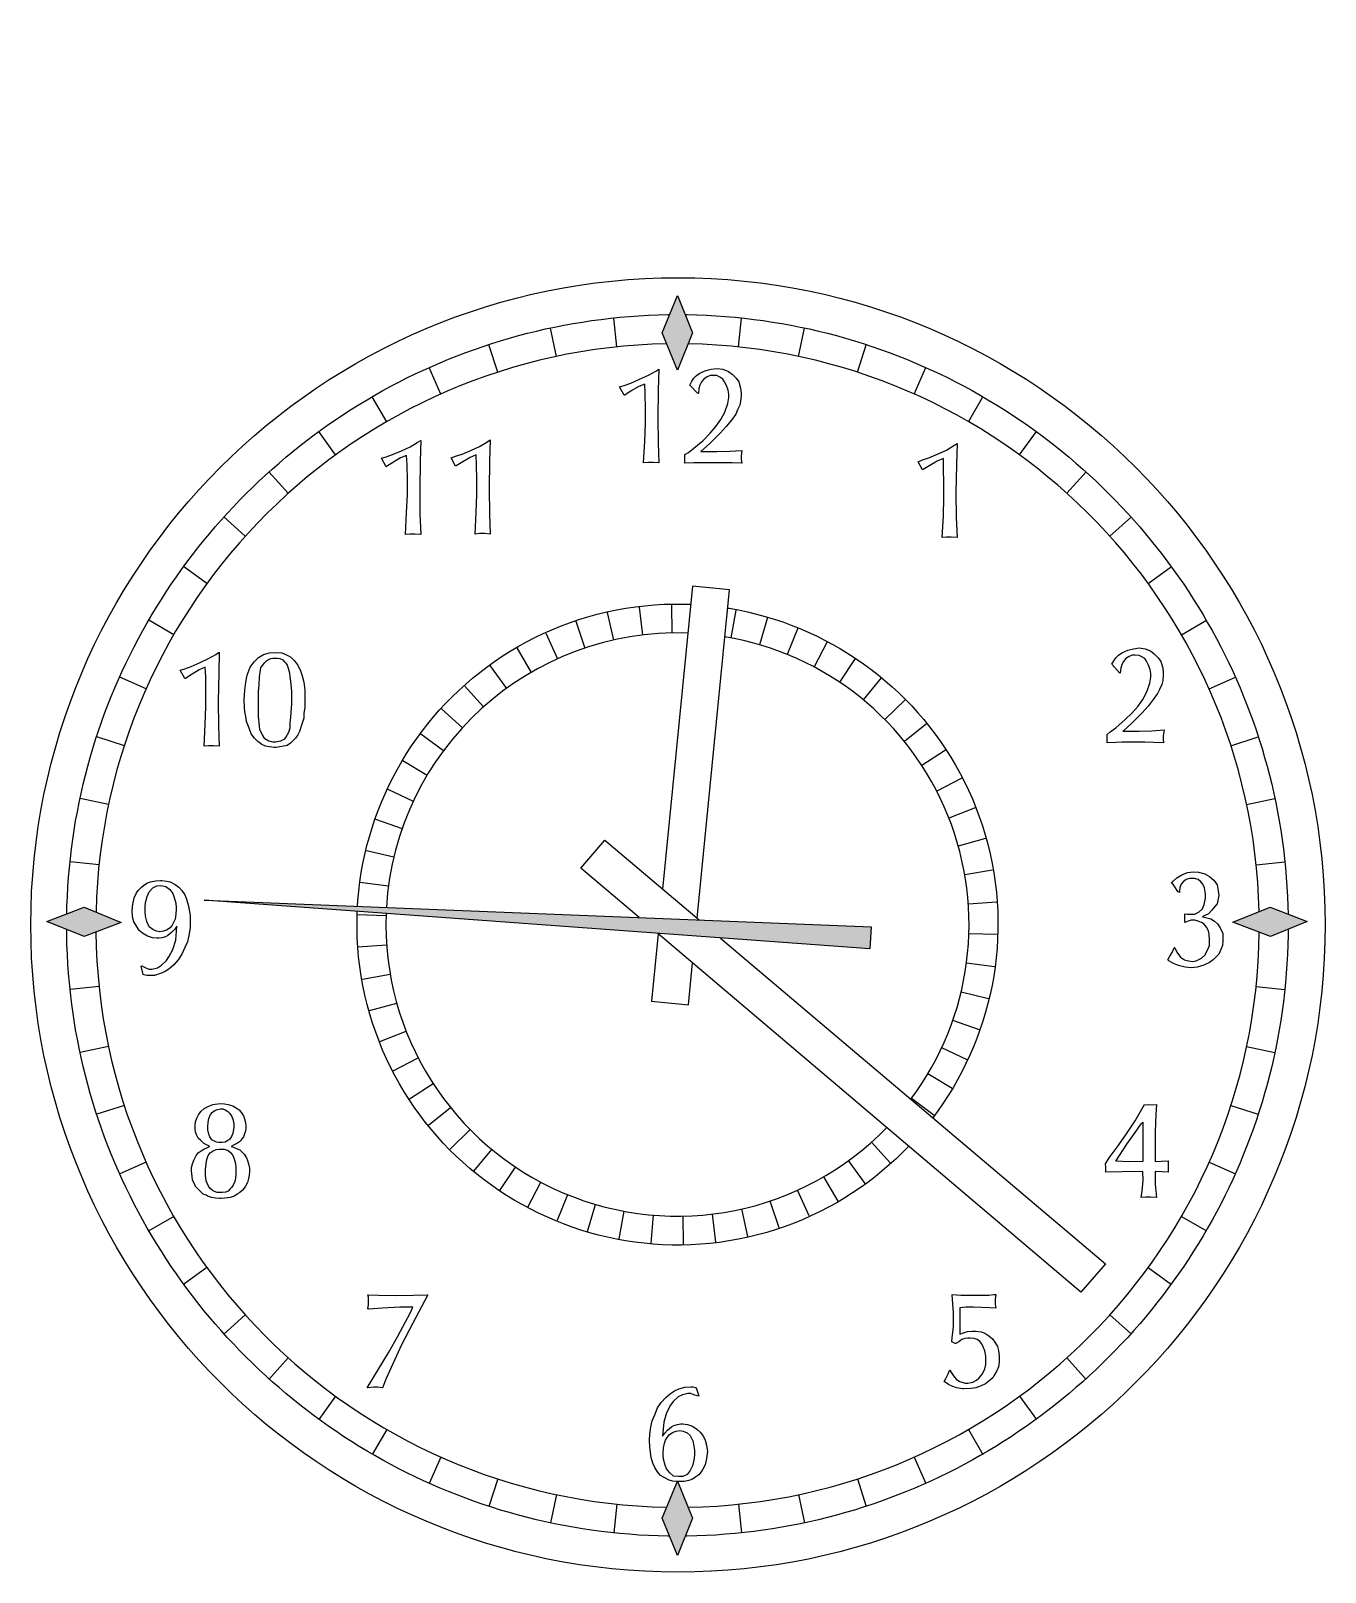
# Model space of a CAD drawing. Header units: millimetres. Extents: x 4700.876 to 4701.368, y 2009.795 to 2010.381.
import ezdxf

# ---------------------------------------------------------------- set-up
doc = ezdxf.new("R2010")
doc.units = ezdxf.units.MM
doc.layers.add('Orologio archweb', color=7, linetype='Continuous')
doc.layers.add('www.archweb.it - blocchi dwg', color=2, linetype='Continuous')

msp = doc.modelspace()

# ---------------------------------------------------------------- hatches: boundary and pattern name
at = {"layer": 'Orologio archweb', "true_color": 0xd30303}
h = msp.add_hatch(color=12, dxfattribs=at)
h.dxf.hatch_style = 1
h.paths.add_polyline_path([(4700.89675, 2010.04797), (4700.91084, 2010.04215), (4700.89667, 2010.03679), (4700.88258, 2010.04253)])
h.paths.add_polyline_path([(4701.11644, 2010.2662), (4701.12218, 2010.28037), (4701.12785, 2010.2662), (4701.12218, 2010.25196)])
h.paths.add_polyline_path([(4701.34738, 2010.04797), (4701.36155, 2010.04245), (4701.34754, 2010.03679), (4701.33329, 2010.04222)])
h.paths.add_polyline_path([(4701.11644, 2009.81579), (4701.12218, 2009.82988), (4701.12785, 2009.81579), (4701.12218, 2009.80155)])
h = msp.add_hatch(color=12, dxfattribs=at)
h.dxf.hatch_style = 1
h.paths.add_polyline_path([(4701.19532, 2010.03206), (4701.19577, 2010.04048), (4701.01195, 2010.04778), (4701.01184, 2010.04585), (4701.01183, 2010.04547)])
h.paths.add_polyline_path([(4701.01183, 2010.04547), (4701.01184, 2010.04585), (4701.01195, 2010.04778), (4701.00062, 2010.04823), (4701.00054, 2010.04698), (4701.00052, 2010.0463)])
h.paths.add_polyline_path([(4701.00052, 2010.0463), (4701.00054, 2010.04698), (4701.00062, 2010.04823), (4700.94235, 2010.05055)])
at = {"layer": 'www.archweb.it - blocchi dwg', "true_color": 0x000000}
h = msp.add_hatch(dxfattribs=at)
h.set_pattern_fill('ANGLE', color=18)
h.set_pattern_definition([(0, (-25.132, -8.584), (0, 6.985), [5.08, -1.905]), (90, (-25.132, -8.584), (-6.985, 4e-16), [5.08, -1.905])])
edge = h.paths.add_edge_path()
edge.add_arc((4700.99552, 2010.3323), 0.04861, 0, 360)

# ---------------------------------------------------------------- linework, layer by layer
at = {"layer": 'Orologio archweb', "color": 251, "linetype": 'Continuous'}
for p, q in [((4701.09913, 2010.2608), (4701.09798, 2010.27172)), ((4701.14534, 2010.2608), (4701.14649, 2010.27172)), ((4701.07627, 2010.25718), (4701.07399, 2010.26792)), ((4701.1682, 2010.25718), (4701.17048, 2010.26792)), ((4701.05392, 2010.25119), (4701.05053, 2010.26163)), ((4701.19055, 2010.25119), (4701.19394, 2010.26163)), ((4701.03232, 2010.2429), (4701.02785, 2010.25293)), ((4701.21215, 2010.2429), (4701.21662, 2010.25293)), ((4701.0117, 2010.23239), (4701.00621, 2010.2419)), ((4701.23277, 2010.23239), (4701.23826, 2010.2419)), ((4700.99229, 2010.21979), (4700.98584, 2010.22867)), ((4701.25218, 2010.21979), (4701.25863, 2010.22867)), ((4700.97431, 2010.20523), (4700.96696, 2010.21339)), ((4701.27016, 2010.20523), (4701.27751, 2010.21339)), ((4700.95795, 2010.18886), (4700.94979, 2010.19621)), ((4701.28652, 2010.18886), (4701.29468, 2010.19621)), ((4700.94339, 2010.17088), (4700.9345, 2010.17734)), ((4701.30108, 2010.17088), (4701.30997, 2010.17734)), ((4700.93078, 2010.15147), (4700.92127, 2010.15697)), ((4701.31369, 2010.15147), (4701.3232, 2010.15697)), ((4700.92028, 2010.13086), (4700.91024, 2010.13532)), ((4701.32419, 2010.13086), (4701.33423, 2010.13532)), ((4700.91199, 2010.10925), (4700.90154, 2010.11265)), ((4701.33248, 2010.10925), (4701.34293, 2010.11265)), ((4700.906, 2010.0869), (4700.89525, 2010.08919)), ((4701.33847, 2010.0869), (4701.34922, 2010.08919)), ((4700.90238, 2010.06405), (4700.89145, 2010.0652)), ((4701.34209, 2010.06405), (4701.35302, 2010.0652)), ((4700.90238, 2010.01783), (4700.89145, 2010.01668)), ((4701.34209, 2010.01783), (4701.35302, 2010.01668)), ((4700.906, 2009.99498), (4700.89525, 2009.99269)), ((4701.33847, 2009.99498), (4701.34922, 2009.99269)), ((4700.91199, 2009.97263), (4700.90154, 2009.96923)), ((4701.33248, 2009.97263), (4701.34293, 2009.96923)), ((4700.92028, 2009.95102), (4700.91024, 2009.94656)), ((4701.32419, 2009.95102), (4701.33423, 2009.94656)), ((4700.93078, 2009.93041), (4700.92127, 2009.92491)), ((4701.31369, 2009.93041), (4701.3232, 2009.92491)), ((4700.94339, 2009.911), (4700.9345, 2009.90454)), ((4701.30108, 2009.911), (4701.30997, 2009.90454)), ((4700.95795, 2009.89302), (4700.94979, 2009.88567)), ((4701.28652, 2009.89302), (4701.29468, 2009.88567)), ((4700.97431, 2009.87665), (4700.96696, 2009.86849)), ((4701.27016, 2009.87665), (4701.27751, 2009.86849)), ((4700.99229, 2009.86209), (4700.98584, 2009.8532)), ((4701.25218, 2009.86209), (4701.25863, 2009.8532)), ((4701.0117, 2009.84949), (4701.00621, 2009.83998)), ((4701.23277, 2009.84949), (4701.23826, 2009.83998)), ((4701.03232, 2009.83898), (4701.02785, 2009.82895)), ((4701.21215, 2009.83898), (4701.21662, 2009.82895)), ((4701.05392, 2009.83069), (4701.05053, 2009.82024)), ((4701.19055, 2009.83069), (4701.19394, 2009.82024)), ((4701.07627, 2009.8247), (4701.07399, 2009.81396)), ((4701.09913, 2009.82108), (4701.09798, 2009.81016)), ((4701.14534, 2009.82108), (4701.14649, 2009.81016)), ((4701.1682, 2009.8247), (4701.17048, 2009.81396))]:
    msp.add_line(p, q, dxfattribs=at)
at = {"layer": 'Orologio archweb', "linetype": 'Continuous'}
for p, q in [((4701.12792, 2010.16987), (4701.11656, 2010.05483)), ((4701.14195, 2010.16848), (4701.12792, 2010.16987)), ((4701.12964, 2010.04376), (4701.14195, 2010.16848))]:
    msp.add_line(p, q, dxfattribs=at)
for points in [[(4701.11644, 2010.2662), (4701.12218, 2010.28037), (4701.12785, 2010.2662), (4701.12218, 2010.25196), (4701.11644, 2010.2662)], [(4700.89013, 2010.04543), (4700.8902, 2010.04835), (4700.89034, 2010.052), (4700.89054, 2010.05564), (4700.8908, 2010.05927), (4700.89111, 2010.06288), (4700.89148, 2010.06647), (4700.8919, 2010.07005), (4700.89238, 2010.07361), (4700.89291, 2010.07716), (4700.89349, 2010.08069), (4700.89413, 2010.0842), (4700.89482, 2010.08769), (4700.89556, 2010.09116), (4700.89635, 2010.09461), (4700.8972, 2010.09805), (4700.89809, 2010.10146), (4700.89904, 2010.10485), (4700.90003, 2010.10823), (4700.90108, 2010.11158), (4700.90218, 2010.11491), (4700.90332, 2010.11821), (4700.90451, 2010.1215), (4700.90575, 2010.12476), (4700.90704, 2010.128), (4700.90838, 2010.13121), (4700.90976, 2010.1344), (4700.91119, 2010.13757), (4700.91266, 2010.14071), (4700.91418, 2010.14382), (4700.91574, 2010.14691), (4700.91735, 2010.14997), (4700.91901, 2010.15301), (4700.9207, 2010.15602), (4700.92244, 2010.159), (4700.92422, 2010.16195), (4700.92605, 2010.16487), (4700.92792, 2010.16777), (4700.92982, 2010.17063), (4700.93177, 2010.17347), (4700.93376, 2010.17627), (4700.93579, 2010.17905), (4700.93786, 2010.18179), (4700.93997, 2010.1845), (4700.94212, 2010.18718), (4700.9443, 2010.18983), (4700.94653, 2010.19244), (4700.94879, 2010.19502), (4700.95109, 2010.19757), (4700.95343, 2010.20008), (4700.9558, 2010.20256), (4700.95821, 2010.205), (4700.96065, 2010.20741), (4700.96313, 2010.20978), (4700.96564, 2010.21212), (4700.96819, 2010.21441), (4700.97077, 2010.21668), (4700.97338, 2010.2189), (4700.97603, 2010.22109), (4700.97871, 2010.22323), (4700.98142, 2010.22534), (4700.98417, 2010.22741), (4700.98694, 2010.22944), (4700.98975, 2010.23143), (4700.99258, 2010.23338), (4700.99545, 2010.23528), (4700.99834, 2010.23715), (4701.00126, 2010.23897), (4701.00422, 2010.24075), (4701.0072, 2010.24249), (4701.0102, 2010.24419), (4701.01324, 2010.24584), (4701.0163, 2010.24745), (4701.01939, 2010.24901), (4701.0225, 2010.25053), (4701.02564, 2010.252), (4701.02881, 2010.25343), (4701.032, 2010.25481), (4701.03521, 2010.25615), (4701.03845, 2010.25743), (4701.04171, 2010.25867), (4701.045, 2010.25987), (4701.0483, 2010.26101), (4701.05163, 2010.26211), (4701.05498, 2010.26315), (4701.05835, 2010.26415), (4701.06175, 2010.26509), (4701.06516, 2010.26599), (4701.06859, 2010.26683), (4701.07204, 2010.26763), (4701.07551, 2010.26837), (4701.079, 2010.26906), (4701.08251, 2010.26969), (4701.08604, 2010.27028), (4701.08958, 2010.27081), (4701.09314, 2010.27128), (4701.09672, 2010.2717), (4701.10031, 2010.27207), (4701.10392, 2010.27238), (4701.10754, 2010.27264), (4701.11118, 2010.27284), (4701.11483, 2010.27298), (4701.1185, 2010.27307), (4701.11922, 2010.27307)], [(4701.1251, 2010.27307), (4701.12586, 2010.27307), (4701.12953, 2010.27298), (4701.13319, 2010.27284), (4701.13683, 2010.27264), (4701.14045, 2010.27238), (4701.14406, 2010.27207), (4701.14766, 2010.2717), (4701.15123, 2010.27128), (4701.1548, 2010.27081), (4701.15834, 2010.27028), (4701.16187, 2010.26969), (4701.16538, 2010.26906), (4701.16887, 2010.26837), (4701.17234, 2010.26763), (4701.17579, 2010.26683), (4701.17923, 2010.26599), (4701.18264, 2010.26509), (4701.18603, 2010.26415), (4701.18941, 2010.26315), (4701.19276, 2010.26211), (4701.19609, 2010.26101), (4701.1994, 2010.25987), (4701.20268, 2010.25867), (4701.20594, 2010.25743), (4701.20918, 2010.25615), (4701.21239, 2010.25481), (4701.21558, 2010.25343), (4701.21875, 2010.252), (4701.22189, 2010.25053), (4701.225, 2010.24901), (4701.22809, 2010.24745), (4701.23116, 2010.24584), (4701.23419, 2010.24419), (4701.2372, 2010.24249), (4701.24018, 2010.24075), (4701.24313, 2010.23897), (4701.24605, 2010.23715), (4701.24895, 2010.23528), (4701.25181, 2010.23338), (4701.25465, 2010.23143), (4701.25745, 2010.22944), (4701.26023, 2010.22741), (4701.26297, 2010.22534), (4701.26568, 2010.22323), (4701.26836, 2010.22109), (4701.27101, 2010.2189), (4701.27362, 2010.21668), (4701.2762, 2010.21441), (4701.27875, 2010.21212), (4701.28126, 2010.20978), (4701.28374, 2010.20741), (4701.28618, 2010.205), (4701.28859, 2010.20256), (4701.29096, 2010.20008), (4701.2933, 2010.19757), (4701.2956, 2010.19502), (4701.29786, 2010.19244), (4701.30008, 2010.18983), (4701.30227, 2010.18718), (4701.30441, 2010.1845), (4701.30652, 2010.18179), (4701.30859, 2010.17905), (4701.31062, 2010.17627), (4701.31261, 2010.17347), (4701.31456, 2010.17063), (4701.31646, 2010.16777), (4701.31833, 2010.16487), (4701.32015, 2010.16195), (4701.32194, 2010.159), (4701.32367, 2010.15602), (4701.32537, 2010.15301), (4701.32702, 2010.14997), (4701.32863, 2010.14691), (4701.33019, 2010.14382), (4701.33171, 2010.14071), (4701.33319, 2010.13757), (4701.33461, 2010.1344), (4701.33599, 2010.13121), (4701.33733, 2010.128), (4701.33862, 2010.12476), (4701.33986, 2010.1215), (4701.34105, 2010.11821), (4701.34219, 2010.11491), (4701.34329, 2010.11158), (4701.34433, 2010.10823), (4701.34533, 2010.10485), (4701.34627, 2010.10146), (4701.34717, 2010.09805), (4701.34801, 2010.09461), (4701.34881, 2010.09116), (4701.34955, 2010.08769), (4701.35024, 2010.0842), (4701.35087, 2010.08069), (4701.35146, 2010.07716), (4701.35199, 2010.07361), (4701.35246, 2010.07005), (4701.35288, 2010.06647), (4701.35325, 2010.06288), (4701.35356, 2010.05927), (4701.35382, 2010.05564), (4701.35402, 2010.052), (4701.35416, 2010.04835), (4701.35423, 2010.0453)], [(4701.10196, 2010.24247), (4701.1002, 2010.2456), (4701.10196, 2010.24614), (4701.10442, 2010.24706), (4701.10778, 2010.24851), (4701.11115, 2010.25005), (4701.11391, 2010.25165), (4701.11506, 2010.25242), (4701.11491, 2010.24438), (4701.11468, 2010.23374), (4701.11483, 2010.22432), (4701.11506, 2010.21674), (4701.11299, 2010.21689), (4701.11115, 2010.21689), (4701.10932, 2010.21674), (4701.10978, 2010.22501), (4701.11, 2010.23182), (4701.11, 2010.23733), (4701.10993, 2010.24308), (4701.10978, 2010.24668), (4701.10748, 2010.24576), (4701.10464, 2010.24407), (4701.10219, 2010.24247), (4701.10196, 2010.24247)], [(4701.12999, 2010.24308), (4701.12693, 2010.24629), (4701.12762, 2010.24775), (4701.12846, 2010.24897), (4701.12945, 2010.24997), (4701.13068, 2010.25089), (4701.13298, 2010.25188), (4701.13504, 2010.25234), (4701.13727, 2010.25265), (4701.13949, 2010.25234), (4701.14155, 2010.2515), (4701.14301, 2010.25043), (4701.14454, 2010.24897), (4701.14554, 2010.24752), (4701.14615, 2010.24515), (4701.14645, 2010.24323), (4701.14645, 2010.24216), (4701.14615, 2010.24017), (4701.14584, 2010.23864), (4701.145, 2010.23695), (4701.14431, 2010.23527), (4701.1427, 2010.23297), (4701.14071, 2010.23052), (4701.13841, 2010.22799), (4701.13451, 2010.22409), (4701.13122, 2010.22125), (4701.13106, 2010.22102), (4701.13305, 2010.22102), (4701.13711, 2010.22102), (4701.14209, 2010.22125), (4701.14668, 2010.22141), (4701.14645, 2010.21926), (4701.14645, 2010.21804), (4701.14661, 2010.21658), (4701.14293, 2010.21674), (4701.13941, 2010.21681), (4701.1306, 2010.21681), (4701.12838, 2010.21674), (4701.12501, 2010.21658), (4701.12501, 2010.21988), (4701.12639, 2010.22072), (4701.12838, 2010.22233), (4701.13198, 2010.22531), (4701.13459, 2010.22799), (4701.13681, 2010.23052), (4701.13872, 2010.2332), (4701.14025, 2010.23596), (4701.14132, 2010.23933), (4701.14171, 2010.24155), (4701.14171, 2010.24285), (4701.1414, 2010.24438), (4701.14079, 2010.24614), (4701.14002, 2010.2476), (4701.13941, 2010.24859), (4701.13834, 2010.24936), (4701.13711, 2010.24989), (4701.13566, 2010.24997), (4701.13459, 2010.24997), (4701.13344, 2010.24943), (4701.13221, 2010.24859), (4701.13129, 2010.24752), (4701.13068, 2010.24622), (4701.1303, 2010.24507), (4701.13022, 2010.24323), (4701.12999, 2010.24308)], [(4701.01153, 2010.21528), (4701.00969, 2010.2185), (4701.01153, 2010.21911), (4701.0139, 2010.21988), (4701.01735, 2010.22133), (4701.02064, 2010.22286), (4701.02332, 2010.22447), (4701.02462, 2010.22531), (4701.0244, 2010.21735), (4701.02424, 2010.20663), (4701.02432, 2010.19721), (4701.02462, 2010.18955), (4701.0224, 2010.18971), (4701.02064, 2010.18971), (4701.01881, 2010.18955), (4701.01926, 2010.1979), (4701.01957, 2010.20464), (4701.01957, 2010.21023), (4701.01949, 2010.21597), (4701.01926, 2010.21957), (4701.01697, 2010.21865), (4701.01429, 2010.21704), (4701.01168, 2010.21543), (4701.01153, 2010.21528)], [(4701.03787, 2010.21551), (4701.03619, 2010.21865), (4701.03787, 2010.21926), (4701.04032, 2010.22003), (4701.04369, 2010.22141), (4701.04698, 2010.22302), (4701.04974, 2010.22462), (4701.05104, 2010.22547), (4701.05081, 2010.2175), (4701.05066, 2010.20671), (4701.05074, 2010.19736), (4701.05104, 2010.18971), (4701.04882, 2010.18986), (4701.04698, 2010.18986), (4701.0453, 2010.18971), (4701.04568, 2010.19805), (4701.04591, 2010.20479), (4701.04591, 2010.2103), (4701.04584, 2010.21605), (4701.04568, 2010.2198), (4701.04339, 2010.2188), (4701.04063, 2010.21712), (4701.0381, 2010.21559), (4701.03787, 2010.21551)], [(4701.21537, 2010.21413), (4701.21361, 2010.2172), (4701.21537, 2010.21788), (4701.21774, 2010.21873), (4701.22127, 2010.22018), (4701.22441, 2010.22164), (4701.22716, 2010.22332), (4701.22846, 2010.22409), (4701.22824, 2010.21612), (4701.22801, 2010.2054), (4701.22816, 2010.19606), (4701.22846, 2010.1884), (4701.22624, 2010.18848), (4701.22441, 2010.18848), (4701.22272, 2010.1884), (4701.22326, 2010.1966), (4701.22341, 2010.20357), (4701.22341, 2010.20893), (4701.22333, 2010.21475), (4701.22326, 2010.21842), (4701.22088, 2010.21743), (4701.21805, 2010.21574), (4701.2156, 2010.21421), (4701.21537, 2010.21413)], [(4700.93503, 2010.13488), (4700.9332, 2010.13794), (4700.93503, 2010.13848), (4700.93741, 2010.1394), (4700.94078, 2010.14085), (4700.94392, 2010.14238), (4700.94675, 2010.14399), (4700.94805, 2010.14483), (4700.9479, 2010.13679), (4700.94767, 2010.12607), (4700.94774, 2010.11673), (4700.94805, 2010.10915), (4700.94583, 2010.10923), (4700.94392, 2010.10923), (4700.94231, 2010.10915), (4700.94277, 2010.11734), (4700.943, 2010.12416), (4700.943, 2010.12967), (4700.94292, 2010.13541), (4700.94277, 2010.13909), (4700.94039, 2010.13817), (4700.93771, 2010.13641), (4700.93519, 2010.13488), (4700.93503, 2010.13488)], [(4700.95747, 2010.12676), (4700.95778, 2010.13036), (4700.95816, 2010.13342), (4700.95862, 2010.13603), (4700.95984, 2010.13909), (4700.96137, 2010.14116), (4700.96298, 2010.14277), (4700.9649, 2010.14391), (4700.96719, 2010.14453), (4700.96957, 2010.14468), (4700.97179, 2010.14453), (4700.97386, 2010.14368), (4700.97531, 2010.14292), (4700.97654, 2010.14169), (4700.97791, 2010.13986), (4700.97899, 2010.13779), (4700.9796, 2010.13587), (4700.98014, 2010.13342), (4700.98052, 2010.13036), (4700.98059, 2010.12676), (4700.98052, 2010.12385), (4700.98014, 2010.12163), (4700.98014, 2010.11979), (4700.97945, 2010.1175), (4700.9786, 2010.11474), (4700.97791, 2010.11344), (4700.97707, 2010.11214), (4700.97638, 2010.11145), (4700.97516, 2010.1103), (4700.97386, 2010.10938), (4700.97179, 2010.10892), (4700.96957, 2010.10861), (4700.96888, 2010.10861), (4700.96719, 2010.10884), (4700.96566, 2010.10915), (4700.96428, 2010.10976), (4700.96268, 2010.11083), (4700.96145, 2010.11214), (4700.96015, 2010.11382), (4700.95938, 2010.11589), (4700.95846, 2010.11842), (4700.95816, 2010.12033), (4700.95778, 2010.12209), (4700.95762, 2010.12385), (4700.95747, 2010.12676)], [(4700.96298, 2010.12178), (4700.96298, 2010.12975), (4700.96321, 2010.13243), (4700.96337, 2010.13549), (4700.96375, 2010.13794), (4700.9639, 2010.13894), (4700.96467, 2010.13993), (4700.96528, 2010.14077), (4700.96605, 2010.14154), (4700.96673, 2010.14208), (4700.96765, 2010.14238), (4700.96842, 2010.14254), (4700.96903, 2010.14254), (4700.9701, 2010.14254), (4700.97102, 2010.14238), (4700.97217, 2010.14185), (4700.97271, 2010.14131), (4700.97332, 2010.14062), (4700.97386, 2010.13986), (4700.97424, 2010.13871), (4700.97478, 2010.13702), (4700.97493, 2010.13549), (4700.97516, 2010.13365), (4700.97554, 2010.13005), (4700.97554, 2010.12515), (4700.97531, 2010.12186), (4700.97516, 2010.12018), (4700.97493, 2010.11796), (4700.97485, 2010.11589), (4700.97439, 2010.11436), (4700.97386, 2010.11344), (4700.97332, 2010.11252), (4700.97255, 2010.1116), (4700.97133, 2010.11106), (4700.96957, 2010.11068), (4700.96842, 2010.11068), (4700.96696, 2010.11106), (4700.96543, 2010.11191), (4700.96444, 2010.11344), (4700.96352, 2010.11528), (4700.96337, 2010.11688), (4700.96298, 2010.12033), (4700.96298, 2010.12178)], [(4701.29034, 2010.13679), (4701.28727, 2010.14024), (4701.28804, 2010.14154), (4701.28881, 2010.14261), (4701.2898, 2010.14368), (4701.2911, 2010.1446), (4701.2934, 2010.1456), (4701.29547, 2010.14613), (4701.29769, 2010.14644), (4701.29999, 2010.14606), (4701.3019, 2010.14529), (4701.30335, 2010.14414), (4701.30489, 2010.14261), (4701.30588, 2010.14131), (4701.30665, 2010.13886), (4701.3068, 2010.13695), (4701.3068, 2010.13603), (4701.30665, 2010.13404), (4701.30626, 2010.1325), (4701.30535, 2010.13067), (4701.30466, 2010.12906), (4701.30297, 2010.12684), (4701.30106, 2010.12431), (4701.29876, 2010.12178), (4701.29485, 2010.1178), (4701.29164, 2010.11497), (4701.29149, 2010.11482), (4701.29348, 2010.11482), (4701.29761, 2010.11482), (4701.30244, 2010.11497), (4701.30711, 2010.11535), (4701.3068, 2010.11306), (4701.3068, 2010.11175), (4701.30695, 2010.11037), (4701.30328, 2010.11053), (4701.29983, 2010.1106), (4701.29103, 2010.1106), (4701.28881, 2010.11053), (4701.28544, 2010.11037), (4701.28544, 2010.11359), (4701.28666, 2010.11451), (4701.28881, 2010.11612), (4701.29233, 2010.11918), (4701.29493, 2010.12178), (4701.29723, 2010.12431), (4701.29907, 2010.12684), (4701.3006, 2010.12975), (4701.30167, 2010.13304), (4701.30205, 2010.13534), (4701.30205, 2010.13672), (4701.30182, 2010.13825), (4701.30121, 2010.13986), (4701.30044, 2010.14139), (4701.29983, 2010.14238), (4701.29868, 2010.14307), (4701.29761, 2010.14361), (4701.29608, 2010.14368), (4701.29501, 2010.14368), (4701.29386, 2010.14315), (4701.29263, 2010.14238), (4701.29172, 2010.14131), (4701.2911, 2010.14009), (4701.29072, 2010.13878), (4701.29049, 2010.13702), (4701.29034, 2010.13679)], [(4701.08545, 2010.0628), (4701.09458, 2010.07342), (4701.13045, 2010.04308)], [(4701.10764, 2010.04398), (4701.08545, 2010.0628)], [(4701.31293, 2010.05348), (4701.31247, 2010.05371), (4701.31239, 2010.05386), (4701.31116, 2010.05562), (4701.31055, 2010.05654), (4701.30994, 2010.05708), (4701.31063, 2010.05777), (4701.31193, 2010.05907), (4701.31384, 2010.06022), (4701.31599, 2010.06106), (4701.31829, 2010.06137), (4701.3202, 2010.06121), (4701.32257, 2010.0606), (4701.32441, 2010.05961), (4701.32602, 2010.05823), (4701.32725, 2010.05639), (4701.3277, 2010.05417), (4701.32786, 2010.05233), (4701.3277, 2010.05111), (4701.32725, 2010.04919), (4701.3264, 2010.04812), (4701.32525, 2010.04674), (4701.32395, 2010.04544), (4701.32211, 2010.04452), (4701.32166, 2010.04421), (4701.32288, 2010.04399), (4701.32487, 2010.04345), (4701.32633, 2010.04261), (4701.3274, 2010.04161), (4701.32847, 2010.04008), (4701.32939, 2010.03786), (4701.32939, 2010.03518), (4701.32931, 2010.03342), (4701.3287, 2010.03181), (4701.32786, 2010.03013), (4701.32702, 2010.02913), (4701.32579, 2010.02798), (4701.32441, 2010.02691), (4701.32219, 2010.02584), (4701.31966, 2010.02507), (4701.31737, 2010.02492), (4701.31515, 2010.02507), (4701.31262, 2010.02576), (4701.31071, 2010.02653), (4701.30887, 2010.0276), (4701.30856, 2010.02798), (4701.30933, 2010.02928), (4701.31017, 2010.03074), (4701.31094, 2010.0325), (4701.31109, 2010.03265), (4701.31116, 2010.0325), (4701.31201, 2010.03081), (4701.31339, 2010.0289), (4701.31492, 2010.02798), (4701.31645, 2010.02752), (4701.31806, 2010.02729), (4701.31936, 2010.0276), (4701.32135, 2010.02852), (4701.32257, 2010.02974), (4701.32365, 2010.03158), (4701.32441, 2010.03342), (4701.32441, 2010.03556), (4701.32426, 2010.03763), (4701.32395, 2010.03893), (4701.32319, 2010.04031), (4701.32234, 2010.04146), (4701.32135, 2010.04207), (4701.32005, 2010.04261), (4701.31875, 2010.04299), (4701.31737, 2010.04299), (4701.3163, 2010.04261), (4701.31499, 2010.04215), (4701.31499, 2010.04536), (4701.31599, 2010.04521), (4701.31714, 2010.04521), (4701.31882, 2010.04529), (4701.32051, 2010.04613), (4701.32166, 2010.04728), (4701.32234, 2010.04896), (4701.32288, 2010.05141), (4701.32288, 2010.05294), (4701.3225, 2010.05524), (4701.32189, 2010.05662), (4701.32104, 2010.05754), (4701.32005, 2010.05846), (4701.31867, 2010.05884), (4701.31752, 2010.05884), (4701.31675, 2010.05884), (4701.31545, 2010.05846), (4701.31446, 2010.05762), (4701.31362, 2010.05662), (4701.31316, 2010.05539), (4701.31293, 2010.05386), (4701.31293, 2010.05348)], [(4700.91918, 2010.02231), (4700.91834, 2010.02553), (4700.91857, 2010.02561), (4700.91895, 2010.02553), (4700.9201, 2010.02484), (4700.92125, 2010.02438), (4700.92248, 2010.02438), (4700.92454, 2010.02484), (4700.92607, 2010.02584), (4700.92799, 2010.02767), (4700.92891, 2010.02905), (4700.93036, 2010.03189), (4700.93151, 2010.03533), (4700.93197, 2010.04069), (4700.9312, 2010.03954), (4700.93006, 2010.03847), (4700.92852, 2010.03717), (4700.92768, 2010.03671), (4700.92623, 2010.03625), (4700.92508, 2010.0361), (4700.92431, 2010.0361), (4700.92263, 2010.03625), (4700.92079, 2010.03686), (4700.91895, 2010.03801), (4700.91757, 2010.03908), (4700.91643, 2010.04092), (4700.91566, 2010.0423), (4700.91512, 2010.04421), (4700.91497, 2010.04667), (4700.9152, 2010.04912), (4700.91574, 2010.05149), (4700.91666, 2010.05333), (4700.91727, 2010.05425), (4700.91834, 2010.05539), (4700.91934, 2010.05631), (4700.92079, 2010.05716), (4700.92194, 2010.05754), (4700.92378, 2010.05792), (4700.92569, 2010.05807), (4700.92623, 2010.05807), (4700.92814, 2010.05777), (4700.92937, 2010.05754), (4700.93136, 2010.05654), (4700.93274, 2010.05547), (4700.93388, 2010.05425), (4700.93503, 2010.05256), (4700.93565, 2010.05095), (4700.93626, 2010.04881), (4700.93695, 2010.0449), (4700.93695, 2010.04238), (4700.93695, 2010.04008), (4700.93649, 2010.03717), (4700.93595, 2010.0348), (4700.93503, 2010.03265), (4700.93388, 2010.03005), (4700.93243, 2010.02798), (4700.93075, 2010.02607), (4700.92891, 2010.02438), (4700.92745, 2010.02346), (4700.92577, 2010.0227), (4700.92347, 2010.02201), (4700.92125, 2010.02193), (4700.92048, 2010.02193), (4700.91957, 2010.02224), (4700.91918, 2010.02231)], [(4700.93174, 2010.0472), (4700.93159, 2010.04521), (4700.93128, 2010.04337), (4700.93082, 2010.04238), (4700.93021, 2010.04115), (4700.92937, 2010.04008), (4700.92799, 2010.03916), (4700.92684, 2010.03878), (4700.92539, 2010.03855), (4700.92416, 2010.03878), (4700.92278, 2010.03947), (4700.9214, 2010.04046), (4700.92048, 2010.04253), (4700.92002, 2010.04452), (4700.91987, 2010.04628), (4700.91987, 2010.04804), (4700.92002, 2010.04973), (4700.92071, 2010.05195), (4700.9214, 2010.05371), (4700.92278, 2010.05524), (4700.92431, 2010.05601), (4700.92584, 2010.05616), (4700.92776, 2010.05578), (4700.92929, 2010.05463), (4700.93036, 2010.0531), (4700.93097, 2010.05164), (4700.93159, 2010.04942), (4700.93174, 2010.04781), (4700.93174, 2010.0472)], [(4700.89675, 2010.04797), (4700.91084, 2010.04215), (4700.89667, 2010.03679), (4700.88258, 2010.04253), (4700.89675, 2010.04797)], [(4701.19532, 2010.03206), (4700.94235, 2010.05055), (4701.19577, 2010.04048), (4701.19532, 2010.03206)], [(4701.34738, 2010.04797), (4701.36155, 2010.04245), (4701.34754, 2010.03679), (4701.33329, 2010.04222), (4701.34738, 2010.04797)], [(4701.11921, 2009.80893), (4701.1185, 2009.80893), (4701.11483, 2009.80902), (4701.11118, 2009.80916), (4701.10754, 2009.80936), (4701.10392, 2009.80962), (4701.10031, 2009.80993), (4701.09672, 2009.8103), (4701.09314, 2009.81072), (4701.08958, 2009.81119), (4701.08604, 2009.81172), (4701.08251, 2009.81231), (4701.079, 2009.81294), (4701.07551, 2009.81363), (4701.07204, 2009.81438), (4701.06859, 2009.81517), (4701.06516, 2009.81601), (4701.06175, 2009.81691), (4701.05835, 2009.81786), (4701.05498, 2009.81885), (4701.05163, 2009.8199), (4701.0483, 2009.82099), (4701.045, 2009.82214), (4701.04171, 2009.82333), (4701.03845, 2009.82457), (4701.03521, 2009.82586), (4701.032, 2009.8272), (4701.02881, 2009.82858), (4701.02564, 2009.83001), (4701.0225, 2009.83148), (4701.01939, 2009.833), (4701.0163, 2009.83456), (4701.01324, 2009.83617), (4701.0102, 2009.83782), (4701.0072, 2009.83952), (4701.00422, 2009.84126), (4701.00126, 2009.84304), (4700.99834, 2009.84487), (4700.99545, 2009.84673), (4700.99258, 2009.84864), (4700.98975, 2009.85059), (4700.98694, 2009.85258), (4700.98417, 2009.85461), (4700.98142, 2009.85668), (4700.97871, 2009.85879), (4700.97603, 2009.86094), (4700.97338, 2009.86312), (4700.97077, 2009.86535), (4700.96819, 2009.86761), (4700.96564, 2009.86991), (4700.96313, 2009.87224), (4700.96065, 2009.87462), (4700.95821, 2009.87703), (4700.9558, 2009.87947), (4700.95343, 2009.88195), (4700.95109, 2009.88446), (4700.94879, 2009.88701), (4700.94653, 2009.88959), (4700.9443, 2009.8922), (4700.94212, 2009.89485), (4700.93997, 2009.89753), (4700.93786, 2009.90024), (4700.93579, 2009.90298), (4700.93376, 2009.90576), (4700.93177, 2009.90856), (4700.92982, 2009.9114), (4700.92792, 2009.91426), (4700.92605, 2009.91716), (4700.92422, 2009.92008), (4700.92244, 2009.92303), (4700.9207, 2009.92601), (4700.91901, 2009.92902), (4700.91735, 2009.93206), (4700.91574, 2009.93512), (4700.91418, 2009.93821), (4700.91266, 2009.94132), (4700.91119, 2009.94446), (4700.90976, 2009.94763), (4700.90838, 2009.95082), (4700.90704, 2009.95403), (4700.90575, 2009.95727), (4700.90451, 2009.96053), (4700.90332, 2009.96381), (4700.90218, 2009.96712), (4700.90108, 2009.97045), (4700.90003, 2009.9738), (4700.89904, 2009.97717), (4700.89809, 2009.98056), (4700.8972, 2009.98398), (4700.89635, 2009.98741), (4700.89556, 2009.99086), (4700.89482, 2009.99433), (4700.89413, 2009.99782), (4700.89349, 2010.00133), (4700.89291, 2010.00486), (4700.89238, 2010.0084), (4700.8919, 2010.01196), (4700.89148, 2010.01554), (4700.89111, 2010.01913), (4700.8908, 2010.02274), (4700.89054, 2010.02636), (4700.89034, 2010.03), (4700.8902, 2010.03365), (4700.89011, 2010.03732), (4700.8901, 2010.03947)], [(4701.11488, 2010.03784), (4701.11235, 2010.01226)], [(4701.13856, 2010.03621), (4701.28486, 2009.9124), (4701.27551, 2009.90165), (4701.11476, 2010.03795)], [(4701.35426, 2010.03951), (4701.35425, 2010.03732), (4701.35416, 2010.03365), (4701.35402, 2010.03), (4701.35382, 2010.02636), (4701.35356, 2010.02274), (4701.35325, 2010.01913), (4701.35288, 2010.01554), (4701.35246, 2010.01196), (4701.35199, 2010.0084), (4701.35146, 2010.00486), (4701.35087, 2010.00133), (4701.35024, 2009.99782), (4701.34955, 2009.99433), (4701.34881, 2009.99086), (4701.34801, 2009.98741), (4701.34717, 2009.98398), (4701.34627, 2009.98056), (4701.34533, 2009.97717), (4701.34433, 2009.9738), (4701.34329, 2009.97045), (4701.34219, 2009.96712), (4701.34105, 2009.96381), (4701.33986, 2009.96053), (4701.33862, 2009.95727), (4701.33733, 2009.95403), (4701.33599, 2009.95082), (4701.33461, 2009.94763), (4701.33319, 2009.94446), (4701.33171, 2009.94132), (4701.33019, 2009.93821), (4701.32863, 2009.93512), (4701.32702, 2009.93206), (4701.32537, 2009.92902), (4701.32367, 2009.92601), (4701.32194, 2009.92303), (4701.32015, 2009.92008), (4701.31833, 2009.91716), (4701.31646, 2009.91426), (4701.31456, 2009.9114), (4701.31261, 2009.90856), (4701.31062, 2009.90576), (4701.30859, 2009.90298), (4701.30652, 2009.90024), (4701.30441, 2009.89753), (4701.30227, 2009.89485), (4701.30008, 2009.8922), (4701.29786, 2009.88959), (4701.2956, 2009.88701), (4701.2933, 2009.88446), (4701.29096, 2009.88195), (4701.28859, 2009.87947), (4701.28618, 2009.87703), (4701.28374, 2009.87462), (4701.28126, 2009.87224), (4701.27875, 2009.86991), (4701.2762, 2009.86761), (4701.27362, 2009.86535), (4701.27101, 2009.86312), (4701.26836, 2009.86094), (4701.26568, 2009.85879), (4701.26297, 2009.85668), (4701.26023, 2009.85461), (4701.25745, 2009.85258), (4701.25465, 2009.85059), (4701.25181, 2009.84864), (4701.24895, 2009.84673), (4701.24605, 2009.84487), (4701.24313, 2009.84304), (4701.24018, 2009.84126), (4701.2372, 2009.83952), (4701.23419, 2009.83782), (4701.23116, 2009.83617), (4701.22809, 2009.83456), (4701.225, 2009.833), (4701.22189, 2009.83148), (4701.21875, 2009.83001), (4701.21558, 2009.82858), (4701.21239, 2009.8272), (4701.20918, 2009.82586), (4701.20594, 2009.82457), (4701.20268, 2009.82333), (4701.1994, 2009.82214), (4701.19609, 2009.82099), (4701.19276, 2009.8199), (4701.18941, 2009.81885), (4701.18603, 2009.81786), (4701.18264, 2009.81691), (4701.17923, 2009.81601), (4701.17579, 2009.81517), (4701.17234, 2009.81438), (4701.16887, 2009.81363), (4701.16538, 2009.81294), (4701.16187, 2009.81231), (4701.15834, 2009.81172), (4701.1548, 2009.81119), (4701.15123, 2009.81072), (4701.14766, 2009.8103), (4701.14406, 2009.80993), (4701.14045, 2009.80962), (4701.13683, 2009.80936), (4701.13319, 2009.80916), (4701.12953, 2009.80902), (4701.12586, 2009.80893), (4701.12511, 2009.80893)], [(4701.11235, 2010.01226), (4701.12639, 2010.01087), (4701.12796, 2010.02676)], [(4700.94438, 2009.95715), (4700.94292, 2009.95769), (4700.94208, 2009.9583), (4700.94101, 2009.95922), (4700.94001, 2009.96021), (4700.93955, 2009.96113), (4700.93909, 2009.96243), (4700.93894, 2009.96374), (4700.93894, 2009.96496), (4700.93909, 2009.96634), (4700.93955, 2009.96772), (4700.94016, 2009.96902), (4700.94101, 2009.97024), (4700.94238, 2009.97139), (4700.94384, 2009.97224), (4700.9456, 2009.97292), (4700.94843, 2009.97331), (4700.95004, 2009.97323), (4700.9515, 2009.97292), (4700.95326, 2009.97239), (4700.95448, 2009.9717), (4700.95563, 2009.97093), (4700.95647, 2009.96979), (4700.95724, 2009.96864), (4700.9577, 2009.96749), (4700.95801, 2009.96611), (4700.95816, 2009.96488), (4700.95816, 2009.96404), (4700.95801, 2009.96282), (4700.9577, 2009.96182), (4700.95724, 2009.96067), (4700.9567, 2009.95991), (4700.95609, 2009.95906), (4700.95494, 2009.9583), (4700.95379, 2009.95761), (4700.95257, 2009.957), (4700.95349, 2009.95669), (4700.95487, 2009.95608), (4700.95586, 2009.9557), (4700.9567, 2009.95493), (4700.95755, 2009.95409), (4700.95839, 2009.95263), (4700.95877, 2009.95171), (4700.95923, 2009.95034), (4700.95954, 2009.9488), (4700.95954, 2009.94758), (4700.95946, 2009.94612), (4700.95923, 2009.94482), (4700.95877, 2009.94329), (4700.95801, 2009.94191), (4700.95755, 2009.94115), (4700.95678, 2009.9403), (4700.95586, 2009.93946), (4700.95471, 2009.93877), (4700.95379, 2009.93816), (4700.95226, 2009.93762), (4700.95012, 2009.93732), (4700.94882, 2009.93724), (4700.94813, 2009.93724), (4700.94667, 2009.93732), (4700.94522, 2009.93762), (4700.94384, 2009.93801), (4700.94307, 2009.93847), (4700.94192, 2009.93893), (4700.94116, 2009.93961), (4700.93986, 2009.94084), (4700.93909, 2009.94184), (4700.93848, 2009.94306), (4700.93794, 2009.94421), (4700.93771, 2009.94566), (4700.93748, 2009.94766), (4700.93756, 2009.94896), (4700.93794, 2009.95041), (4700.93848, 2009.95202), (4700.93932, 2009.95363), (4700.94001, 2009.95455), (4700.94116, 2009.95531), (4700.94223, 2009.956), (4700.94361, 2009.95661), (4700.9443, 2009.957), (4700.94438, 2009.95715)], [(4701.30374, 2009.9475), (4701.30374, 2009.94268), (4701.3042, 2009.93762), (4701.30198, 2009.9377), (4701.30014, 2009.9377), (4701.29838, 2009.93762), (4701.29876, 2009.94), (4701.29914, 2009.94421), (4701.29899, 2009.9475), (4701.29118, 2009.94735), (4701.28498, 2009.94727), (4701.28498, 2009.94919), (4701.2849, 2009.95041), (4701.28628, 2009.95263), (4701.28926, 2009.95669), (4701.29256, 2009.96136), (4701.29608, 2009.9668), (4701.29968, 2009.97292), (4701.30167, 2009.97277), (4701.3042, 2009.97292), (4701.30397, 2009.9691), (4701.30374, 2009.96251), (4701.30374, 2009.95684), (4701.30374, 2009.95125), (4701.30596, 2009.95141), (4701.30864, 2009.95148), (4701.30864, 2009.94727), (4701.30389, 2009.9475), (4701.30374, 2009.9475)], [(4700.94874, 2009.95845), (4700.9479, 2009.95845), (4700.94698, 2009.95861), (4700.94621, 2009.95899), (4700.94529, 2009.95952), (4700.94453, 2009.9606), (4700.94407, 2009.96167), (4700.94376, 2009.96335), (4700.94376, 2009.96442), (4700.94384, 2009.96626), (4700.94407, 2009.96764), (4700.94476, 2009.9691), (4700.94552, 2009.97001), (4700.94644, 2009.9707), (4700.94744, 2009.97109), (4700.94859, 2009.97124), (4700.94943, 2009.97124), (4700.95035, 2009.97093), (4700.95134, 2009.97032), (4700.95203, 2009.96956), (4700.95288, 2009.96841), (4700.95333, 2009.96703), (4700.95364, 2009.96534), (4700.95364, 2009.9642), (4700.95341, 2009.96282), (4700.95318, 2009.9619), (4700.95272, 2009.96083), (4700.95203, 2009.95983), (4700.95134, 2009.95922), (4700.95035, 2009.95861), (4700.9492, 2009.95845), (4700.94874, 2009.95845)], [(4701.29899, 2009.96626), (4701.29899, 2009.95125), (4701.29378, 2009.95118), (4701.28881, 2009.95141), (4701.29302, 2009.95792), (4701.29585, 2009.9619), (4701.29838, 2009.96565), (4701.29899, 2009.96626)], [(4700.94882, 2009.956), (4700.94997, 2009.956), (4700.95142, 2009.95547), (4700.95242, 2009.95455), (4700.95326, 2009.95363), (4700.95379, 2009.95225), (4700.95425, 2009.95056), (4700.95441, 2009.94896), (4700.95441, 2009.9475), (4700.95441, 2009.94635), (4700.95425, 2009.94498), (4700.95402, 2009.94367), (4700.95341, 2009.94229), (4700.95288, 2009.94153), (4700.95226, 2009.94084), (4700.95142, 2009.94007), (4700.95042, 2009.93961), (4700.94912, 2009.93946), (4700.94836, 2009.93946), (4700.94721, 2009.93954), (4700.94621, 2009.93984), (4700.94545, 2009.9403), (4700.94453, 2009.94115), (4700.94384, 2009.94214), (4700.94315, 2009.94398), (4700.94284, 2009.94605), (4700.94284, 2009.94827), (4700.94307, 2009.95034), (4700.94338, 2009.95202), (4700.94384, 2009.95355), (4700.94461, 2009.95455), (4700.94575, 2009.95531), (4700.94683, 2009.95585), (4700.94805, 2009.956), (4700.94882, 2009.956)], [(4701.00456, 2009.89536), (4701.00479, 2009.89696), (4701.00479, 2009.89781), (4701.00479, 2009.8988), (4701.00472, 2009.8998), (4701.00456, 2009.90064), (4701.00854, 2009.90056), (4701.01528, 2009.90041), (4701.02187, 2009.90056), (4701.02731, 2009.90064), (4701.02164, 2009.88992), (4701.01735, 2009.88165), (4701.01153, 2009.86878), (4701.01008, 2009.86534), (4701.00816, 2009.86549), (4701.00686, 2009.86549), (4701.00441, 2009.86534), (4701.00433, 2009.86534), (4701.01245, 2009.87889), (4701.01597, 2009.88486), (4701.0208, 2009.8939), (4701.02164, 2009.89589), (4701.01666, 2009.89589), (4701.01008, 2009.89558), (4701.00479, 2009.8952), (4701.00456, 2009.89536)], [(4701.2277, 2009.88211), (4701.2264, 2009.8828), (4701.22663, 2009.88441), (4701.22709, 2009.88839), (4701.22709, 2009.8939), (4701.22678, 2009.89712), (4701.22663, 2009.90072), (4701.22984, 2009.90056), (4701.24056, 2009.90056), (4701.24248, 2009.90072), (4701.24317, 2009.90072), (4701.24294, 2009.89895), (4701.24294, 2009.89712), (4701.24317, 2009.89558), (4701.24079, 2009.89566), (4701.23474, 2009.89589), (4701.23176, 2009.89589), (4701.22954, 2009.89566), (4701.22954, 2009.88563), (4701.23092, 2009.88617), (4701.23237, 2009.88663), (4701.23413, 2009.88686), (4701.23543, 2009.88686), (4701.23758, 2009.88655), (4701.23903, 2009.88601), (4701.24056, 2009.88502), (4701.24187, 2009.88395), (4701.24286, 2009.88264), (4701.24378, 2009.88104), (4701.24424, 2009.87943), (4701.24447, 2009.87736), (4701.24439, 2009.87506), (4701.24416, 2009.8733), (4701.24355, 2009.87169), (4701.24248, 2009.86986), (4701.24202, 2009.86909), (4701.24056, 2009.86787), (4701.23919, 2009.86679), (4701.23765, 2009.86603), (4701.23559, 2009.86534), (4701.23375, 2009.86503), (4701.23107, 2009.86496), (4701.23046, 2009.86496), (4701.22824, 2009.86534), (4701.22678, 2009.8658), (4701.22525, 2009.86649), (4701.22349, 2009.86764), (4701.22418, 2009.86878), (4701.22502, 2009.87055), (4701.22556, 2009.87192), (4701.22571, 2009.872), (4701.22601, 2009.87192), (4701.22601, 2009.87146), (4701.22747, 2009.86932), (4701.22824, 2009.8684), (4701.22946, 2009.86764), (4701.23153, 2009.86702), (4701.23252, 2009.86702), (4701.23444, 2009.86741), (4701.23582, 2009.86817), (4701.23681, 2009.86909), (4701.23811, 2009.87062), (4701.23903, 2009.87246), (4701.23942, 2009.87414), (4701.23942, 2009.87614), (4701.23942, 2009.87736), (4701.23903, 2009.87935), (4701.23842, 2009.88088), (4701.23781, 2009.88203), (4701.23704, 2009.88295), (4701.23605, 2009.88364), (4701.23497, 2009.88402), (4701.23337, 2009.88418), (4701.23252, 2009.88418), (4701.23145, 2009.88402), (4701.23023, 2009.88364), (4701.22908, 2009.8828), (4701.22801, 2009.88211), (4701.2277, 2009.88211)], [(4701.1293, 2009.86526), (4701.1303, 2009.8622), (4701.12991, 2009.86212), (4701.12968, 2009.8622), (4701.12838, 2009.86266), (4701.12723, 2009.86312), (4701.12609, 2009.86312), (4701.12409, 2009.86266), (4701.12249, 2009.86182), (4701.12057, 2009.86005), (4701.11958, 2009.85868), (4701.11805, 2009.85584), (4701.11697, 2009.85224), (4701.11651, 2009.84696), (4701.11736, 2009.84811), (4701.11843, 2009.84918), (4701.11996, 2009.85041), (4701.1208, 2009.85094), (4701.12226, 2009.85133), (4701.12348, 2009.85155), (4701.12417, 2009.85155), (4701.12601, 2009.85133), (4701.12785, 2009.85071), (4701.12953, 2009.84964), (4701.13083, 2009.84849), (4701.13213, 2009.84681), (4701.13275, 2009.84543), (4701.13328, 2009.84351), (4701.13359, 2009.84106), (4701.13321, 2009.83846), (4701.13267, 2009.83601), (4701.13183, 2009.83433), (4701.13114, 2009.83341), (4701.1303, 2009.83218), (4701.12915, 2009.83142), (4701.12785, 2009.83057), (4701.12654, 2009.83011), (4701.12471, 2009.82973), (4701.12279, 2009.82965), (4701.12226, 2009.82965), (4701.12034, 2009.82981), (4701.11904, 2009.83019), (4701.11713, 2009.83119), (4701.11575, 2009.83203), (4701.1146, 2009.83341), (4701.1136, 2009.83501), (4701.11284, 2009.8367), (4701.11223, 2009.83884), (4701.11169, 2009.84275), (4701.11161, 2009.84535), (4701.11169, 2009.8475), (4701.11207, 2009.85041), (4701.11261, 2009.8527), (4701.11353, 2009.855), (4701.1146, 2009.85768), (4701.11598, 2009.85975), (4701.11782, 2009.86166), (4701.11958, 2009.86312), (4701.12111, 2009.86419), (4701.12272, 2009.86496), (4701.12501, 2009.86557), (4701.12723, 2009.86572), (4701.128, 2009.86572), (4701.12892, 2009.86541), (4701.1293, 2009.86526)], [(4701.11674, 2009.84045), (4701.1169, 2009.84252), (4701.11728, 2009.8442), (4701.11766, 2009.84535), (4701.11827, 2009.84642), (4701.11919, 2009.8475), (4701.12057, 2009.84842), (4701.12172, 2009.8488), (4701.1231, 2009.8491), (4701.1244, 2009.8488), (4701.12586, 2009.84819), (4701.12708, 2009.84719), (4701.128, 2009.84512), (4701.12846, 2009.84313), (4701.12861, 2009.84145), (4701.12861, 2009.83969), (4701.12846, 2009.83785), (4701.12792, 2009.8357), (4701.12708, 2009.83387), (4701.12586, 2009.83241), (4701.12417, 2009.83165), (4701.12264, 2009.83157), (4701.12073, 2009.83172), (4701.11927, 2009.83302), (4701.11805, 2009.83448), (4701.11751, 2009.83586), (4701.1169, 2009.83815), (4701.11674, 2009.83984), (4701.11674, 2009.84045)], [(4701.11644, 2009.81579), (4701.12218, 2009.82988), (4701.12785, 2009.81579), (4701.12218, 2009.80155), (4701.11644, 2009.81579)]]:
    msp.add_lwpolyline(points, dxfattribs=at)
at = {"layer": 'Orologio archweb', "color": 251, "linetype": 'Continuous'}
for points in [[(4701.00062, 2010.04823), (4701.00076, 2010.05053), (4701.00108, 2010.05405), (4701.00151, 2010.05756), (4701.00203, 2010.06104), (4701.00266, 2010.0645), (4701.00338, 2010.06793), (4701.0042, 2010.07133), (4701.00512, 2010.07471), (4701.00613, 2010.07804), (4701.00723, 2010.08135), (4701.00843, 2010.08461), (4701.00972, 2010.08784), (4701.01109, 2010.09103), (4701.01256, 2010.09418), (4701.01411, 2010.09728), (4701.01575, 2010.10033), (4701.01748, 2010.10334), (4701.01928, 2010.10629), (4701.02118, 2010.1092), (4701.02315, 2010.11205), (4701.0252, 2010.11484), (4701.02733, 2010.11758), (4701.02954, 2010.12025), (4701.03182, 2010.12287), (4701.03419, 2010.12542), (4701.03662, 2010.1279), (4701.03913, 2010.13032), (4701.04171, 2010.13267), (4701.04436, 2010.13495), (4701.04707, 2010.13715), (4701.04986, 2010.13928), (4701.05271, 2010.14133), (4701.05563, 2010.1433), (4701.05861, 2010.1452), (4701.06166, 2010.147), (4701.06477, 2010.14873), (4701.06794, 2010.15036), (4701.07116, 2010.15191), (4701.07445, 2010.15337), (4701.07779, 2010.15474), (4701.08119, 2010.15601), (4701.08465, 2010.15718), (4701.08815, 2010.15826), (4701.09171, 2010.15923), (4701.09532, 2010.16011), (4701.09532, 2010.16011), (4701.09896, 2010.16087), (4701.10259, 2010.16152), (4701.10622, 2010.16206), (4701.10984, 2010.16248), (4701.11346, 2010.1628), (4701.11706, 2010.163), (4701.12066, 2010.1631), (4701.12424, 2010.16309), (4701.12724, 2010.163)], [(4701.09546, 2010.15987), (4701.09782, 2010.14941)], [(4701.10759, 2010.16197), (4701.10888, 2010.15133)], [(4701.11987, 2010.16282), (4701.12008, 2010.15211)], [(4701.14127, 2010.16158), (4701.14187, 2010.16149), (4701.14533, 2010.16086), (4701.14876, 2010.16014), (4701.15217, 2010.15932), (4701.15554, 2010.15841), (4701.15888, 2010.1574), (4701.16219, 2010.15629), (4701.16546, 2010.1551), (4701.16869, 2010.15381), (4701.17188, 2010.15243), (4701.17502, 2010.15097), (4701.17813, 2010.14941), (4701.18118, 2010.14777), (4701.18419, 2010.14605), (4701.18715, 2010.14424), (4701.19005, 2010.14235), (4701.19291, 2010.14038), (4701.1957, 2010.13833), (4701.19844, 2010.1362), (4701.20112, 2010.13399), (4701.20374, 2010.1317), (4701.20629, 2010.12934), (4701.20878, 2010.12691), (4701.2112, 2010.1244), (4701.21355, 2010.12183), (4701.21583, 2010.11918), (4701.21803, 2010.11646), (4701.22016, 2010.11367), (4701.22221, 2010.11082), (4701.22419, 2010.1079), (4701.22608, 2010.10492), (4701.22789, 2010.10187), (4701.22962, 2010.09877), (4701.23125, 2010.0956), (4701.2328, 2010.09237), (4701.23426, 2010.08908), (4701.23563, 2010.08574), (4701.2369, 2010.08234), (4701.23807, 2010.07889), (4701.23915, 2010.07538), (4701.24013, 2010.07182), (4701.241, 2010.06821), (4701.241, 2010.06821), (4701.24176, 2010.06458), (4701.24241, 2010.06095), (4701.24295, 2010.05732), (4701.24337, 2010.05369), (4701.24369, 2010.05008), (4701.24389, 2010.04647), (4701.24399, 2010.04288), (4701.24398, 2010.0393), (4701.24387, 2010.03573), (4701.24365, 2010.03218), (4701.24332, 2010.02865), (4701.2429, 2010.02515), (4701.24237, 2010.02166), (4701.24174, 2010.0182), (4701.24102, 2010.01477), (4701.2402, 2010.01136), (4701.23928, 2010.00799), (4701.23827, 2010.00465), (4701.23716, 2010.00134), (4701.23597, 2009.99807), (4701.23468, 2009.99484), (4701.2333, 2009.99165), (4701.23183, 2009.98851), (4701.23027, 2009.9854), (4701.22863, 2009.98235), (4701.22691, 2009.97934), (4701.2251, 2009.97638), (4701.22321, 2009.97347), (4701.22123, 2009.97062), (4701.21925, 2009.96792)], [(4701.14438, 2010.16081), (4701.14242, 2010.15027)], [(4701.08361, 2010.15655), (4701.08701, 2010.14639)], [(4701.15635, 2010.15795), (4701.15334, 2010.14767)], [(4701.16797, 2010.1539), (4701.16394, 2010.14397)], [(4701.07215, 2010.15206), (4701.07656, 2010.14229)], [(4701.17913, 2010.14869), (4701.17411, 2010.13922)], [(4701.0612, 2010.14643), (4701.06658, 2010.13716)], [(4701.1897, 2010.14238), (4701.18374, 2010.13347)], [(4701.05088, 2010.13971), (4701.05717, 2010.13104)], [(4701.04129, 2010.13199), (4701.04843, 2010.124)], [(4701.19957, 2010.13504), (4701.19275, 2010.12677)], [(4701.20866, 2010.12673), (4701.20103, 2010.1192)], [(4701.03254, 2010.12334), (4701.04044, 2010.11611)], [(4701.0247, 2010.11385), (4701.0333, 2010.10746)], [(4701.21685, 2010.11754), (4701.20851, 2010.11082)], [(4701.22408, 2010.10758), (4701.21509, 2010.10173)], [(4701.01786, 2010.10362), (4701.02706, 2010.09812)], [(4701.23026, 2010.09693), (4701.22073, 2010.09203)], [(4701.0121, 2010.09274), (4701.02181, 2010.08821)], [(4701.23533, 2010.08571), (4701.22535, 2010.0818)], [(4701.00746, 2010.08134), (4701.01758, 2010.07781)], [(4701.23924, 2010.07404), (4701.22892, 2010.07116)], [(4701.004, 2010.06952), (4701.01443, 2010.06704)], [(4701.24195, 2010.06203), (4701.23139, 2010.06021)], [(4701.00149, 2010.05745), (4701.01238, 2010.056)], [(4701.24343, 2010.04981), (4701.23274, 2010.04907)], [(4701.14903, 2009.92252), (4701.1454, 2009.92176), (4701.14177, 2009.92111), (4701.13814, 2009.92057), (4701.13451, 2009.92014), (4701.1309, 2009.91983), (4701.12729, 2009.91962), (4701.1237, 2009.91953), (4701.12012, 2009.91954), (4701.11655, 2009.91965), (4701.11301, 2009.91987), (4701.10948, 2009.9202), (4701.10597, 2009.92062), (4701.10249, 2009.92115), (4701.09903, 2009.92178), (4701.0956, 2009.9225), (4701.0922, 2009.92332), (4701.08883, 2009.92424), (4701.08549, 2009.92525), (4701.08218, 2009.92636), (4701.07892, 2009.92756), (4701.07569, 2009.92885), (4701.0725, 2009.93023), (4701.06935, 2009.93169), (4701.06625, 2009.93325), (4701.0632, 2009.93489), (4701.06019, 2009.93662), (4701.05723, 2009.93843), (4701.05433, 2009.94032), (4701.05148, 2009.9423), (4701.04868, 2009.94435), (4701.04595, 2009.94648), (4701.04327, 2009.94869), (4701.04066, 2009.95098), (4701.0381, 2009.95334), (4701.03562, 2009.95578), (4701.0332, 2009.95829), (4701.03085, 2009.96087), (4701.02857, 2009.96352), (4701.02637, 2009.96624), (4701.02424, 2009.96903), (4701.02219, 2009.97188), (4701.02022, 2009.9748), (4701.01832, 2009.97779), (4701.01652, 2009.98083), (4701.01479, 2009.98394), (4701.01315, 2009.98711), (4701.01161, 2009.99034), (4701.01015, 2009.99363), (4701.00878, 2009.99697), (4701.00751, 2010.00037), (4701.00634, 2010.00383), (4701.00526, 2010.00733), (4701.00429, 2010.01089), (4701.00341, 2010.0145), (4701.00341, 2010.0145), (4701.00265, 2010.01814), (4701.002, 2010.02177), (4701.00146, 2010.0254), (4701.00104, 2010.02902), (4701.00072, 2010.03264), (4701.00051, 2010.03624), (4701.00042, 2010.03983), (4701.00043, 2010.04341), (4701.00052, 2010.0463)], [(4701.00048, 2010.04516), (4701.01146, 2010.04481)], [(4701.24366, 2010.03751), (4701.23295, 2010.03784)], [(4701.00071, 2010.03282), (4701.01167, 2010.03359)], [(4701.24265, 2010.02524), (4701.23203, 2010.02666)], [(4701.00246, 2010.02062), (4701.01302, 2010.02245)], [(4701.24041, 2010.01314), (4701.22998, 2010.01562)], [(4701.00517, 2010.00862), (4701.01549, 2010.0115)], [(4701.23695, 2010.00132), (4701.22683, 2010.00485)], [(4701.00908, 2009.99694), (4701.01906, 2010.00086)], [(4701.01415, 2009.98573), (4701.02368, 2009.99063)], [(4701.23231, 2009.98992), (4701.2226, 2009.99445)], [(4701.22655, 2009.97904), (4701.21734, 2009.98454)], [(4701.02033, 2009.97508), (4701.02932, 2009.98092)], [(4701.02756, 2009.96511), (4701.0359, 2009.97184)], [(4701.21971, 2009.96881), (4701.21111, 2009.9752)], [(4701.03575, 2009.95593), (4701.04338, 2009.96346)], [(4701.04484, 2009.94762), (4701.05166, 2009.95589)], [(4701.21008, 2009.95713), (4701.20775, 2009.95475), (4701.20524, 2009.95233), (4701.20266, 2009.94998), (4701.20001, 2009.9477), (4701.19729, 2009.94549), (4701.1945, 2009.94336), (4701.19165, 2009.94131), (4701.18873, 2009.93933), (4701.18575, 2009.93744), (4701.1827, 2009.93563), (4701.17959, 2009.9339), (4701.17642, 2009.93227), (4701.17319, 2009.93072), (4701.16991, 2009.92926), (4701.16656, 2009.92789), (4701.16316, 2009.92662), (4701.15971, 2009.92545), (4701.1562, 2009.92437), (4701.15264, 2009.92339), (4701.14903, 2009.92252), (4701.14903, 2009.92252)], [(4701.20311, 2009.95066), (4701.19598, 2009.95866)], [(4701.05471, 2009.94028), (4701.06067, 2009.94919)], [(4701.19353, 2009.94294), (4701.18724, 2009.95162)], [(4701.06528, 2009.93397), (4701.0703, 2009.94343)], [(4701.18321, 2009.93623), (4701.17783, 2009.9455)], [(4701.07644, 2009.92876), (4701.08047, 2009.93869)], [(4701.17226, 2009.9306), (4701.16785, 2009.94036)], [(4701.08806, 2009.92471), (4701.09107, 2009.93499)], [(4701.10003, 2009.92185), (4701.10199, 2009.93239)], [(4701.11224, 2009.92022), (4701.11311, 2009.9309)], [(4701.13682, 2009.92069), (4701.13553, 2009.93133)], [(4701.14895, 2009.92279), (4701.14659, 2009.93324)], [(4701.1608, 2009.9261), (4701.1574, 2009.93627)], [(4701.12454, 2009.91983), (4701.12433, 2009.93055)]]:
    msp.add_lwpolyline(points, dxfattribs=at)
at = {"layer": 'Orologio archweb'}
msp.add_circle((4701.12239, 2010.04118), 0.24594, dxfattribs=at)
at = {"layer": 'Orologio archweb', "color": 251, "linetype": 'Continuous'}
for centre, radius, start, end in [((4701.12224, 2010.04094), 0.22107, 91.0604, 178.65812), ((4701.12224, 2010.04094), 0.22107, 1.38364, 88.98165), ((4701.1222, 2010.04133), 0.1108, 87.95227, 176.65258), ((4701.1222, 2010.04133), 0.1108, 323.20468, 80.65631), ((4701.1222, 2010.04133), 0.1108, 177.84461, 315.88098), ((4701.12224, 2010.04094), 0.22107, 180.6339, 268.93192), ((4701.12224, 2010.04094), 0.22107, 271.02593, 359.34411)]:
    msp.add_arc(centre, radius, start, end, dxfattribs=at)

doc.saveas('drawing.dxf')
